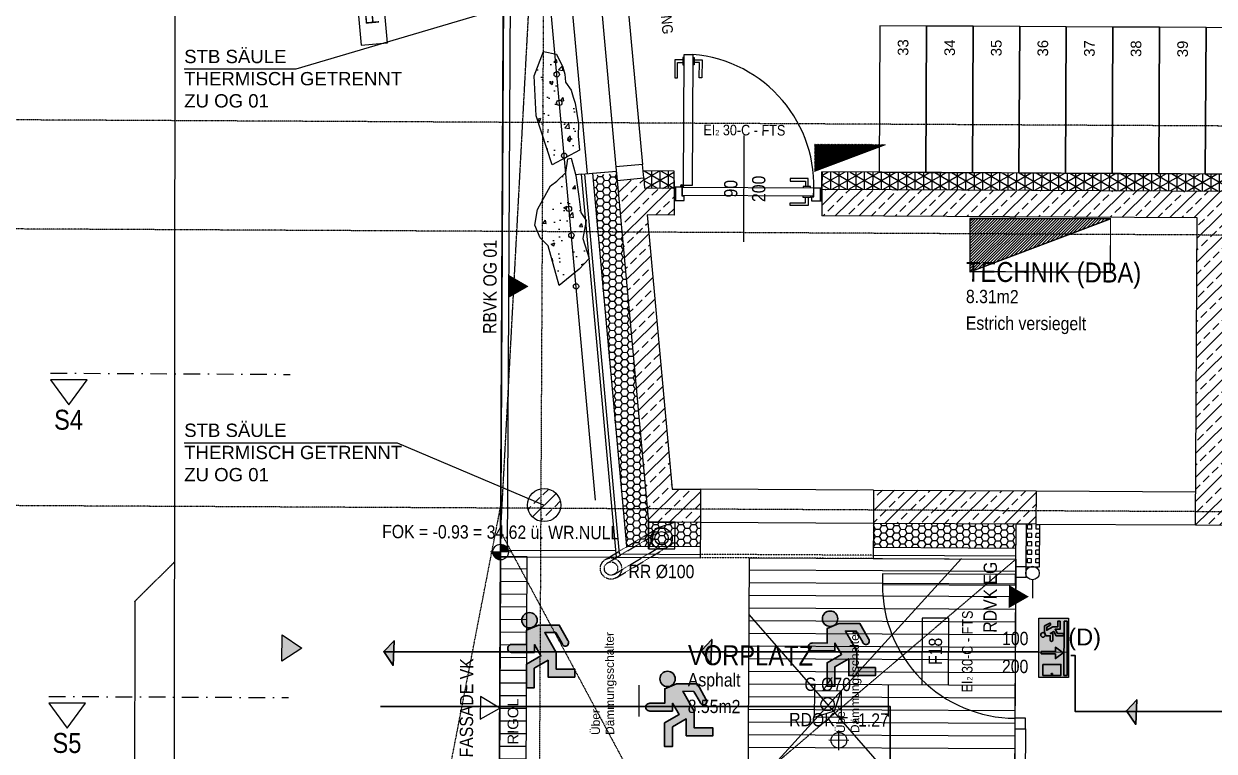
# Model space of a CAD drawing. Header units: millimetres. Extents: x -5498 to 144064, y 340 to 109563.
# Drawn here: x 3776 to 12719, y 65823 to 71291 of the extents above; entities that cross this region are included whole.
import ezdxf
from ezdxf.enums import TextEntityAlignment as Align

# ---------------------------------------------------------------- set-up
doc = ezdxf.new("R2010")
doc.units = ezdxf.units.MM
for name, pattern in [('ACAD_ISO08W100', [36, 24, -3, 6, -3]), ('DASHDOT', [1, 0.5, -0.25, 0, -0.25]), ('HIDDEN2', [0.1875, 0.125, -0.0625]), ('STRICHPUNKT', [1, 0.5, -0.25, 0, -0.25]), ('STRICHPUNKTX2', [2, 1, -0.5, 0, -0.5])]:
    doc.linetypes.add(name, pattern=pattern)
for name, color, linetype in [('00-TXT---------M0', 8, 'Continuous'), ('00_HLP-G00-LEG-M0', 6, 'Continuous'), ('01-ANS-G00-LEG-M0', 251, 'Continuous'), ('01-BFL-G00-LEG-M0', 251, 'Continuous'), ('01-SCH-G00-LEG-M0', 251, 'STRICHPUNKTX2'), ('01-SYM-G00-Leg-M0', 251, 'Continuous'), ('01-TXT---------M0', 251, 'Continuous'), ('01-TXT---------PP', 1, 'Continuous'), ('01-TXT-G00-LEG-M0', 1, 'Continuous'), ('02-ANS-G00-LEG-M0', 251, 'Continuous'), ('02-ANS-G00-LEG-Rigol', 251, 'Continuous'), ('02-AXO-G00-LEG-M0', 251, 'STRICHPUNKT'), ('02-FIL-G00-LEG-GK', 251, 'Continuous'), ('02-FIL-G00-LEG-GRÜN', 251, 'Continuous'), ('02-FIL-G00-LEG-LILA', 251, 'Continuous'), ('02-FIL-G00-Leg-STB', 251, 'Continuous'), ('02-TWA-G00-LEG-M0', 251, 'Continuous'), ('02-WDA-G00-LEG-M0', 251, 'Continuous'), ('02-ZWA-G00-LEG-M0', 251, 'Continuous'), ('03-HID-G00-LEG-M0', 251, 'HIDDEN2'), ('03-SYM-G00-LEG-M0', 251, 'Continuous'), ('04-STO-G00-LEG-M0', 251, 'Continuous'), ('04-SYM-G00-LEG-EP', 251, 'Continuous'), ('04-TXT-G00-LEG-POS', 8, 'Continuous'), ('05-STO---------M0', 251, 'Continuous'), ('05-STO-G00-LEG-M0', 251, 'Continuous'), ('05-SYM---------M0', 251, 'Continuous'), ('05-SYM-G00-LEG-M0', 251, 'Continuous'), ('05-TXT---------PP', 8, 'Continuous'), ('05-TXT--------M0', 251, 'Continuous'), ('05-TXT-G00-LEG-M0', 251, 'Continuous'), ('07-MOB-G00-LEG-FAHRRAD', 251, 'Continuous'), ('07-TXT---------M0', 251, 'Continuous'), ('09-SYM-G00-LEG-GEHSTEIG', 8, 'Continuous'), ('09-VER-G00-LEG-GRUNDSTÜCKSGRENZE', 251, 'Continuous'), ('09-WEG_G00-LEG-M0', 251, 'Continuous')]:
    doc.layers.add(name, color=color, linetype=linetype)
doc.layers.add('05_HLP---------M0', color=251, linetype='Continuous', plot=False)
for name, color, linetype, true_color in [('E_BRANDMELDE', 1, 'Continuous', 0xec0407), ('E_ERDUNG', 150, 'ACAD_ISO08W100', 0x0f87ff), ('E_Rauchmelder', 1, 'Continuous', 0xfb0404)]:
    doc.layers.add(name, color=color, linetype=linetype, true_color=true_color)
doc.styles.add('ARIAL', font='arial.ttf', dxfattribs={"width": 0.85})
doc.styles.add('ET_LEGENDE - Wohnung$0$ROMANS', font='romans.shx', dxfattribs={"width": 0.6})
doc.styles.get("Standard").update_dxf_attribs({"font": 'arial.ttf'})
pattern_1 = [(44.70755, (-20078.77, 18756.93), (-89.34302, 90.25976), []), (44.70755, (-19988.97, 18756.47), (-89.34302, 90.25976), [63.5, -31.75])]
pattern_2 = [(359.70755, (-20078.772, 18756.93), (47.764726, 27.252854), [31.75, -63.5]), (119.70755, (-20078.772, 18756.93), (-47.484027, 27.73904), [31.75, -63.5]), (59.70755, (-20078.772, 18756.93), (0.280699, 54.991893), [-63.5, 31.75])]
pattern_3 = [(359.70755, (-20078.77, 18756.93), (0.48618, 95.24876), [])]

# ---------------------------------------------------------------- blocks, each defined once
blk = doc.blocks.new('*U47')
blk.add_line((0, 65), (0, 240))
blk.add_circle((0, 0), 65)
at = {"style": 'ET_LEGENDE - Wohnung$0$ROMANS', "width": 0.6, "flags": 1}
for tag, p in [('RAUMBUCHNUMMER', (0, -400)), ('ANLAGE', (0, -550))]:
    blk.add_attdef(tag, text='', height=100, dxfattribs=at).set_placement(p, align=Align.MIDDLE)
for tag, p in [('TEILANLAGE_NR', (0, -700)), ('KOMPONENTE', (0, -850)), ('KOMPONENTE_NR', (0, -1000)), ('BEZEICHNUNG', (0, -1150)), ('TYP', (0, -1300)), ('HERSTELLER', (0, -1450)), ('MODEL', (0, -1600)), ('LEISTUNG_MAX', (0, -1750)), ('SPEZIFISCH_1', (0, -1900)), ('SPEZIFISCH_2', (0, -2050)), ('SPEZIFISCH_3', (0, -2200)), ('SPEZIFISCH_4', (0, -2350)), ('SPEZIFISCH_5', (0, -2500)), ('GEWERKE_CODE', (0, -2650)), ('LV_POS', (0, -2800)), ('ZAEHLER', (0, -2950)), ('PLATZHALTER_1', (0, -3100)), ('PLATZHALTER_2', (0, -3250)), ('PLATZHALTER_3', (0, -3400)), ('JOBLISTE_VDMA', (0, -3550)), ('ET_SPEZIFISCH_1', (0, -3700)), ('ET_SPEZIFISCH_2', (0, -3850)), ('ET_SPEZIFISCH_3', (0, -4000)), ('ET_SPEZIFISCH_4', (0, -4150)), ('ET_SPEZIFISCH_5', (0, -4300)), ('ET_SPEZIFISCH_6', (0, -4450)), ('ET_SPEZIFISCH_7', (0, -4600))]:
    blk.add_attdef(tag, text='', height=100, dxfattribs=at).set_placement(p, align=Align.MIDDLE_CENTER)
blk = doc.blocks.new('65456465')
h = blk.add_hatch()
h.set_pattern_fill('ANSI31', color=1, scale=0.046893, angle=-90.03591, style=0)
h.set_pattern_definition([(314.9641, (272.94765, 4579.12411), (0.1053441, 0.1052122), [])])
h.paths.add_polyline_path([(265.586, 4596.197), (269.597, 4596.195), (269.59, 4585.651)])
at = {"color": 1}
blk.add_line((265.586, 4596.197), (269.59, 4585.651), dxfattribs=at)
at = {"color": 1, "const_width": 0.0938}
blk.add_lwpolyline([(269.597, 4596.195), (269.59, 4585.651), (265.579, 4585.653), (265.586, 4596.197)], close=True, dxfattribs=at)
at = {"color": 1}
blk.add_lwpolyline([(265.586, 4596.197), (269.597, 4596.195), (269.59, 4585.651), (265.586, 4596.197)], dxfattribs=at)
blk = doc.blocks.new('05-TXT')
at = {"layer": '05-TXT--------M0'}
blk.add_line((-0.4, 0), (0.4, 0), dxfattribs=at)
at = {"layer": '05-TXT--------M0', "color": 8, "style": 'ARIAL', "width": 0.85}
blk.add_attdef('BREITE', text='', height=0.1, dxfattribs=at).set_placement((0, 0.05), align=Align.CENTER)
blk.add_attdef('HÖHE', text='', height=0.1, rotation=360, dxfattribs=at).set_placement((0, -0.06), align=Align.TOP_CENTER)
blk = doc.blocks.new('schnittführung')
at = {"color": 4, "linetype": 'DASHDOT', "ltscale": 0.25}
blk.add_line((0.2375, -0.1378), (0.2375, 1.6622), dxfattribs=at)
blk.add_line((0.2375, -0.1378), (0.2375, 1.6622), dxfattribs=at)
blk.add_line((0.2375, -0.1378), (0.2375, 1.6622), dxfattribs=at)
at = {"color": 4}
blk.add_lwpolyline([(0.1875, 0.1378), (0.1875, -0.1378), (0, 0)], close=True, dxfattribs=at)
at = {"layer": '07-TXT---------M0', "color": 9, "style": 'ARIAL', "text_generation_flag": 6, "width": 0.85}
blk.add_attdef('SCHNITT', text='', height=0.15, rotation=270, dxfattribs=at).set_placement((-0.0373, 0), align=Align.CENTER)
blk = doc.blocks.new('03-rar')
blk.add_circle((0, 0), 0.05)
at = {"layer": '01-TXT---------M0', "color": 8, "style": 'ARIAL', "width": 0.85}
blk.add_attdef('RR', text='', height=0.1, dxfattribs=at).set_placement((0, 0.1), align=Align.CENTER)
blk = doc.blocks.new('01-HK1')
for p, q in [((-0.0005, -0.0742), (-0.0005, 0.0742)), ((0.0737, 0), (-0.0747, 0))]:
    blk.add_line(p, q)
blk.add_circle((-0.0005, 0), 0.0586)
for points in [[(-0.0005, 0.0586), (0.0409, 0.0414), (-0.0005, 0)], [(-0.0005, 0), (0.0581, 0), (0.0409, 0.0414)], [(-0.0591, 0), (-0.0419, -0.0414), (-0.0005, 0)], [(-0.0419, -0.0414), (-0.0005, -0.0586), (-0.0005, 0)]]:
    blk.add_solid(points)
at = {"layer": '01-TXT---------M0', "color": 8, "style": 'ARIAL', "width": 0.85}
blk.add_attdef('HEIGHT', text='', height=0.1, dxfattribs=at).set_placement((0, 0.2), align=Align.TOP_CENTER)
blk = doc.blocks.new('01-SQM')
at = {"layer": '01-TXT---------M0', "color": 1, "style": 'ARIAL', "width": 0.85}
blk.add_attdef('ROOM', (0, 0), '', height=0.15, dxfattribs=at)
blk.add_attdef('AREA', text='', height=0.1, dxfattribs=at).set_placement((0, -0.06), align=Align.TOP_LEFT)
at = {"layer": '01-TXT---------PP', "color": 1, "style": 'ARIAL', "width": 0.85}
blk.add_attdef('NR', text='', height=0.15, dxfattribs=at).set_placement((-0.1173, 0), align=Align.RIGHT)
blk.add_attdef('FLOOR', text='', height=0.1, dxfattribs=at).set_placement((0, -0.26), align=Align.TOP_LEFT)
blk = doc.blocks.new('01-hk4')
blk.add_lwpolyline([(0, 0, 0, 0.270625, 0), (0, 0.234375, 0.270625, 0.270625, 0)], format="xyseb")
at = {"layer": '00-TXT---------M0', "color": 8, "style": 'ARIAL', "width": 0.85}
blk.add_attdef('HEIGHT', text='', height=0.1, dxfattribs=at).set_placement((0, 0.35), align=Align.CENTER)
blk = doc.blocks.new('türachse&qualität')
at = {"layer": '05-SYM---------M0'}
blk.add_line((-0.4, 0), (-0.4, 0), dxfattribs=at)
at = {"layer": '05-TXT---------PP'}
blk.add_lwpolyline([(-0.5, -0.25), (-0.5, 0.25), (-0.7, 0.25), (-0.7, -0.25)], close=True, dxfattribs=at)
at = {"layer": '05-TXT---------PP', "color": 8, "style": 'ARIAL', "text_generation_flag": 6, "width": 0.85}
blk.add_attdef('POS.NR.', text='', height=0.1, rotation=270, dxfattribs=at).set_placement((-0.6529, -0.0112), align=Align.TOP_CENTER)
blk = doc.blocks.new('01-HK2')
for p, q in [((0.098, 0), (-0.098, 0)), ((0, -0.098), (0, 0.098))]:
    blk.add_line(p, q)
blk.add_circle((0, 0), 0.0773)
at = {"layer": '01-TXT---------M0', "color": 8, "style": 'ARIAL', "width": 0.85}
blk.add_attdef('HEIGHT', text='', height=0.1, rotation=360, dxfattribs=at).set_placement((0, 0.132), align=Align.BOTTOM_CENTER)
blk = doc.blocks.new('01-HK3')
blk.add_lwpolyline([(0, 0), (0.0423, 0.0732), (-0.0423, 0.0732)], close=True)
at = {"color": 0, "style": 'ARIAL', "width": 0.85}
blk.add_attdef('HEIGHT', text='', height=0.05, dxfattribs=at).set_placement((0, 0.35), align=Align.TOP_CENTER)
blk = doc.blocks.new('TÜR-BLOCKZARGE-90_STUMPF')
at = {"layer": '05-STO---------M0'}
for points in [[(-0.495, 0), (-0.545, 0), (-0.545, -0.1), (-0.48, -0.1), (-0.48, -0.1), (-0.48, -0.1), (-0.48, -0.069), (-0.495, -0.069), (-0.495, 0)], [(0.495, 0), (0.545, 0), (0.545, -0.1), (0.48, -0.1), (0.48, -0.1), (0.48, -0.1), (0.48, -0.069), (0.495, -0.069), (0.495, 0)]]:
    blk.add_lwpolyline(points, dxfattribs=at)
at = {"layer": '05-SYM---------M0'}
for points in [[(-0.4206, 0.0134), (-0.4206, 0.0134), (-0.4206, 0.0134), (-0.4206, 0.0134), (-0.4846, 0.0134), (-0.4846, 0.0134), (-0.4846, 0.0134), (-0.4846, 0.9974), (-0.4846, 0.9974), (-0.4846, 0.9974), (-0.4206, 0.9974), (-0.4206, 0.9974), (-0.4206, 0.9974), (-0.4206, 0.0134)], [(-0.4946, 0.9574), (-0.5546, 0.9574), (-0.5546, 0.8224), (-0.5346, 0.8224), (-0.5346, 0.9374), (-0.4946, 0.9374)], [(-0.4846, 0.9749), (-0.4946, 0.9749), (-0.4946, 0.9199), (-0.4846, 0.9199)], [(-0.4206, 0.9749), (-0.4106, 0.9749), (-0.4106, 0.9199), (-0.4206, 0.9199)], [(-0.4106, 0.9574), (-0.3506, 0.9574), (-0.3506, 0.8224), (-0.3706, 0.8224), (-0.3706, 0.9374), (-0.4106, 0.9374)], [(-0.5, 0.0104), (-0.49, 0.0104)], [(-0.495, 0.0154), (-0.495, 0.0054)]]:
    blk.add_lwpolyline(points, dxfattribs=at)
for points in [[(-0.545, 0), (-0.555, 0), (-0.555, -0.1), (-0.545, -0.1)], [(0.545, 0), (0.555, 0), (0.555, -0.1), (0.545, -0.1)]]:
    blk.add_lwpolyline(points, close=True, dxfattribs=at)
blk.add_circle((-0.495, 0.0104), 0.01, dxfattribs=at)
blk.add_arc((-0.495, 0.0104), 0.9898, 355.6892, 85.6892, dxfattribs=at)
at = {"layer": '05_HLP---------M0'}
for points in [[(-0.555, 0.05), (-0.555, -0.15)], [(-0.492, -0.064), (-0.492, -0.064), (-0.492, -0.064), (-0.492, -0.064), (-0.492, 0), (-0.492, 0), (-0.492, 0), (0.492, 0), (0.492, 0), (0.492, 0), (0.492, -0.064), (0.492, -0.064), (0.492, -0.064), (-0.492, -0.064)], [(0.452, 0.01), (0.452, 0.07), (0.317, 0.07), (0.317, 0.05), (0.432, 0.05), (0.432, 0.01)], [(0.4695, 0), (0.4695, 0.01), (0.4145, 0.01), (0.4145, 0)], [(0.555, 0.05), (0.555, -0.15)], [(0.452, -0.074), (0.452, -0.134), (0.317, -0.134), (0.317, -0.114), (0.432, -0.114), (0.432, -0.074)], [(0.4695, -0.064), (0.4695, -0.074), (0.4145, -0.074), (0.4145, -0.064)]]:
    blk.add_lwpolyline(points, dxfattribs=at)
blk = doc.blocks.new('9809550')
at = {"color": 18, "lineweight": 30, "true_color": 0x000000}
for points in [[(423921.7, 99168.8), (423956.8, 99168.8), (423956.8, 99202.9), (423984.5, 99214.5), (424033.7, 99214.5), (424053.8, 99178.3)], [(424040.2, 99170.9), (424025.2, 99196.7), (423999.7, 99196.8), (424026.2, 99150.3), (424026.2, 99110.9), (424070.2, 99110.9), (424070.2, 99092.3), (424007.5, 99092.3), (424007.5, 99131.7), (423975, 99113.1), (423975, 99067), (423956.5, 99067), (423956.5, 99122.4), (423990.5, 99141.9), (423975.1, 99168.8), (423975.1, 99150.2), (423921.7, 99150.3)]]:
    blk.add_lwpolyline(points, dxfattribs=at)
blk.add_circle((423963.6, 99225.9), 18.1, dxfattribs=at)
for centre, radius, start, end in [((423921.7, 99159.5), 9.27, 89.9849, 270.0151), ((424047.8, 99173.1), 7.96, 195.7299, 41.4005)]:
    blk.add_arc(centre, radius, start, end, dxfattribs=at)
blk = doc.blocks.new('RIVO-SIBEL-ARR-down')
h = blk.add_hatch(color=100)
h.paths.add_polyline_path([(3686.69, 1956.46), (3686.69, 1947.63), (3704.36, 1947.63), (3704.36, 1956.46)])
h.paths.add_polyline_path([(3693.72, 1955.75), (3694.43, 1955.76), (3694.43, 1951.52), (3695.72, 1951.52), (3694.04, 1949.27), (3692.34, 1951.53), (3693.72, 1951.53)], flags=16)
h.paths.add_polyline_path([(3690.59, 1955.25), (3690.59, 1949.9), (3687.35, 1949.9), (3687.35, 1955.25)], flags=16)
h.paths.add_polyline_path([(3687.91, 1952.58, -1), (3687.53, 1952.58, -1)], flags=0)
h.paths.add_polyline_path([(3697.79, 1953.06), (3699.13, 1953.06), (3699.13, 1954.36), (3699.65, 1954.59, -0.535619), (3698.7, 1955.23, -1), (3700.07, 1955.23, -0.302406), (3699.65, 1954.59), (3700.18, 1954.8), (3702.06, 1954.8), (3702.82, 1953.42, -1.25347), (3702.3, 1953.14), (3701.73, 1954.12), (3700.76, 1954.12), (3701.77, 1952.35), (3701.77, 1950.85), (3703.45, 1950.85), (3703.45, 1950.14), (3701.06, 1950.14), (3701.06, 1951.64), (3699.82, 1950.93), (3699.82, 1949.18), (3699.12, 1949.18), (3699.12, 1951.29), (3700.41, 1952.03), (3699.82, 1953.05), (3699.82, 1952.35), (3697.79, 1952.35, -1)], flags=16)
h.paths.add_polyline_path([(3703.45, 1948.98), (3703.45, 1948.07), (3687.35, 1948.07), (3687.35, 1948.98)], flags=16)
blk.add_hatch(color=256).paths.add_polyline_path([(3693.72, 1951.53), (3692.34, 1951.53), (3694.04, 1949.27), (3695.72, 1951.52), (3694.43, 1951.52), (3694.43, 1955.76), (3693.72, 1955.75)])
h = blk.add_hatch(color=256)
h.paths.add_polyline_path([(3700.76, 1954.12), (3701.73, 1954.12), (3702.3, 1953.14, 1.25347), (3702.82, 1953.42), (3702.06, 1954.8), (3700.18, 1954.8), (3699.13, 1954.36), (3699.13, 1953.06), (3697.79, 1953.06, 1), (3697.79, 1952.35), (3699.82, 1952.35), (3699.82, 1953.05), (3700.41, 1952.03), (3699.12, 1951.29), (3699.12, 1949.18), (3699.82, 1949.18), (3699.82, 1950.93), (3701.06, 1951.64), (3701.06, 1950.14), (3703.45, 1950.14), (3703.45, 1950.85), (3701.77, 1950.85), (3701.77, 1952.35)])
h.paths.add_polyline_path([(3698.7, 1955.23, 1), (3700.07, 1955.23, 1)])
h = blk.add_hatch(color=7)
h.paths.add_polyline_path([(3690.59, 1955.25), (3687.35, 1955.25), (3687.35, 1949.9), (3690.59, 1949.9)])
h.paths.add_polyline_path([(3687.91, 1952.58, -1), (3687.53, 1952.58, -1)], flags=16)
h.paths.add_polyline_path([(3703.45, 1948.07), (3703.45, 1948.98), (3687.35, 1948.98), (3687.35, 1948.07)])
blk.add_lwpolyline([(3686.69, 1956.46), (3704.36, 1956.46), (3704.36, 1947.63), (3686.69, 1947.63)], close=True)
at = {"color": 18, "lineweight": 30, "true_color": 0x000000}
blk.add_lwpolyline([(3693.72, 1955.75), (3693.72, 1951.53), (3692.34, 1951.53), (3694.04, 1949.27), (3695.72, 1951.52), (3694.43, 1951.52), (3694.43, 1955.76), (3693.72, 1955.75)], dxfattribs=at)
for points in [[(3690.59, 1955.25), (3687.35, 1955.25), (3687.35, 1949.9), (3690.59, 1949.9)], [(3703.45, 1948.98), (3687.35, 1948.98), (3687.35, 1948.07), (3703.45, 1948.07)]]:
    blk.add_lwpolyline(points, close=True, dxfattribs=at)
blk.add_circle((3687.72, 1952.58), 0.19, dxfattribs=at)
at = {"xscale": 0.0381026673526157, "yscale": 0.0381026673526157, "zscale": 0.0381026673526157}
blk.add_blockref('9809550', (-12454.76, -1825.54), dxfattribs=at)
blk = doc.blocks.new('4444444')
at = {"lineweight": 30}
h = blk.add_hatch(color=100, dxfattribs=at)
h.dxf.hatch_style = 1
h.paths.add_polyline_path([(431810.8, 98429.5), (431736, 98429.5), (431806.7, 98326.5)])
h.paths.add_polyline_path([(431814, 98511.5), (431736, 98429.5), (431810.8, 98429.5)])
at = {"color": 102, "lineweight": 30, "true_color": 0x21de37}
blk.add_lwpolyline([(431736, 98429.5), (431806.7, 98326.5), (431736, 98429.5), (431814, 98511.5), (431806.7, 98326.5)], dxfattribs=at)
blk = doc.blocks.new('750298750')
h = blk.add_hatch(color=3)
h.paths.add_polyline_path([(426943.6, 99576.9), (426968.1, 99576.8), (426982.5, 99552, 1.25347), (426995.6, 99559.2), (426976.3, 99594), (426929, 99594), (426902.3, 99582.8), (426902.3, 99550), (426868.6, 99550, 1), (426868.6, 99532.2), (426919.9, 99532.1), (426919.9, 99550), (426934.8, 99524.1), (426902.1, 99505.4), (426902.1, 99452.1), (426919.8, 99452.1), (426919.8, 99496.4), (426951.1, 99514.3), (426951.1, 99476.4), (427011.4, 99476.4), (427011.4, 99494.3), (426969.1, 99494.3), (426969.1, 99532.2)])
h.paths.add_polyline_path([(426891.5, 99604.9, 1), (426926.3, 99604.9, 1)])
at = {"xscale": 0.9619413167778113, "yscale": 0.9619413167778113, "zscale": 0.9619413167778113}
blk.add_blockref('9809550', (19080.8, 4155.4), dxfattribs=at)

msp = doc.modelspace()

# ---------------------------------------------------------------- hatches: boundary and pattern name
h = msp.add_hatch()
h.set_pattern_fill('ANSI31', color=5, scale=2.37545, angle=-0.13127, style=0)
h.set_pattern_definition([(44.8687, (10581.4566, 70553.954), (-5.320806, 5.34524), [])])
h.paths.add_polyline_path([(9716, 70182.5), (9716.4, 70385.7), (10250.6, 70384.4)])
at = {"layer": '01-TXT-G00-LEG-M0'}
msp.add_hatch(color=256, dxfattribs=at).paths.add_polyline_path([(5865.8, 66597.5), (5715.2, 66498.3), (5716.3, 66698.3)])
at = {"layer": '02-ANS-G00-LEG-Rigol'}
h = msp.add_hatch(dxfattribs=at)
h.set_pattern_fill('ANSI31', color=256, scale=30, angle=422.04654, style=0)
h.set_pattern_definition(pattern_3)
h.paths.add_polyline_path([(7357.8, 67284.9), (7346.5, 65075), (7546.5, 65073.9), (7557.8, 67283.9)])
h = msp.add_hatch(dxfattribs=at)
h.set_pattern_fill('ANSI31', color=256, scale=30, angle=422.04654, style=0)
h.set_pattern_definition(pattern_3)
h.paths.add_polyline_path([(9216.5, 65065.4), (9227.8, 67275.4), (11227.7, 67265.2), (11216.5, 65055.2)])
at = {"layer": '02-FIL-G00-LEG-GK', "ltscale": 0.2}
h = msp.add_hatch(dxfattribs=at)
h.set_pattern_fill('NET3', color=256, scale=20, angle=197.04654, style=0)
h.set_pattern_definition([(90.1423, (31995.2, 67277.07), (-63.4998, -0.15771), []), (150.1423, (31995.2, 67277.07), (-31.61332, -55.0713), []), (210.1423, (31995.2, 67277.07), (31.88649, -54.91359), [])])
h.paths.add_polyline_path([(8428.6, 70184.5), (8440, 70054.4), (8659.2, 70053.3), (8659.9, 70183.3)])
h = msp.add_hatch(dxfattribs=at)
h.set_pattern_fill('NET3', color=256, scale=20, angle=197.04654, style=0)
h.set_pattern_definition([(89.70755, (-20078.77, 18756.93), (-63.49917, 0.32412), []), (149.70755, (-20078.77, 18756.93), (-32.03028, -54.82984), []), (209.70755, (-20078.77, 18756.93), (31.46889, -55.153955), [])])
h.paths.add_polyline_path([(14576.9, 70023.1), (14577.5, 70153), (9772.6, 70177.6), (9771.9, 70047.6)])
h = msp.add_hatch(dxfattribs=at)
h.set_pattern_fill('SQUARE', color=256, scale=10, angle=197.04654, style=0)
h.set_pattern_definition([(89.70755, (-20078.772, 18756.93), (-31.749586, 0.162059), [31.75, -31.75]), (179.70755, (-20078.772, 18756.93), (-0.162059, -31.749586), [31.75, -31.75])])
h.paths.add_polyline_path([(11409.1, 67529.3), (11309.1, 67529.8), (11307.5, 67209.8), (11407.4, 67209.3)])
at = {"layer": '02-FIL-G00-LEG-GRÜN'}
h = msp.add_hatch(dxfattribs=at)
h.set_pattern_fill('AR-CONC', color=256, scale=1.5, angle=107.04654, style=0)
h.set_pattern_definition([(49.70755, (-19912.93, 18557.06), (273.1514, -25.3032), [28.575, -314.325]), (354.70755, (-19912.93, 18557.06), (-51.4008, 286.851), [22.86, -251.46]), (100.15855, (-19890.17, 18554.95), (221.7516, 261.5466), [24.285, -267.135]), (45.89175, (-19912.54, 18633.26), (406.2914, -65.1381), [42.8625, -471.4875]), (96.34315, (-19878.7, 18627.83), (357.996, 369.3159), [36.4275, -400.7025]), (350.89155, (-19912.54, 18633.26), (357.9966, 369.3152), [34.29, -377.19]), (20.70755, (-19874.54, 18614.01), (226.6364, -154.5571), [28.575, -314.325]), (325.70755, (-19874.54, 18614), (94.112, 275.8052), [22.86, -251.46]), (71.15895, (-19855.65, 18601.13), (320.7478, 121.2487), [24.285, -267.135]), (37.20755, (-19912.93, 18557.06), (5.28022, 126.80726), [0, -248.412, 0, -255.27, 0, -252.4125]), (7.20755, (-19912.93, 18557.06), (100.9952, 149.7573), [0, -145.542, 0, -242.697, 0, -96.2025]), (327.20755, (-19997.89, 18557.49), (203.33938, -9.63113), [0, -95.25, 0, -297.18, 0, -394.335]), (317.20755, (-20036, 18557.69), (222.38555, 37.0051), [0, -123.825, 0, -197.358, 0, -280.035])])
h.paths.add_polyline_path([(7951.5, 70340.9), (7746.6, 70231.2), (7625.1, 70599.6), (7609.6, 70899), (7680.5, 71081.8), (7779, 71063.7), (7824.3, 70964.8), (7841.7, 70911.9), (7844.9, 70852), (7886.9, 70791.9), (7904.2, 70739), (7918.1, 70693.2), (7942, 70538.1), (7941.5, 70446.5)])
h = msp.add_hatch(dxfattribs=at)
h.set_pattern_fill('AR-CONC', color=256, scale=1.5, angle=107.04654, style=0)
h.set_pattern_definition([(49.70755, (-19978.77, 18756.42), (273.1514, -25.3032), [28.575, -314.325]), (354.70755, (-19978.77, 18756.42), (-51.4008, 286.851), [22.86, -251.46]), (100.15855, (-19956, 18754.3), (221.7516, 261.5466), [24.285, -267.135]), (45.89175, (-19978.4, 18832.62), (406.2914, -65.1381), [42.8625, -471.4875]), (96.34315, (-19944.53, 18827.2), (357.996, 369.3159), [36.4275, -400.7025]), (350.89155, (-19978.4, 18832.6), (357.9966, 369.3152), [34.29, -377.19]), (20.70755, (-19940.38, 18813.38), (226.6364, -154.5571), [28.575, -314.325]), (325.70755, (-19940.38, 18813.38), (94.112, 275.8052), [22.86, -251.46]), (71.15895, (-19921.5, 18800.5), (320.7478, 121.2487), [24.285, -267.135]), (37.20755, (-19978.77, 18756.42), (5.28022, 126.80726), [0, -248.412, 0, -255.27, 0, -252.4125]), (7.20755, (-19978.77, 18756.42), (100.9952, 149.7573), [0, -145.542, 0, -242.697, 0, -96.2025]), (327.20755, (-20063.74, 18756.85), (203.33938, -9.63113), [0, -95.25, 0, -297.18, 0, -394.335]), (317.20755, (-20101.83, 18757.05), (222.38555, 37.0051), [0, -123.825, 0, -197.358, 0, -280.035])])
h.paths.add_polyline_path([(8022.7, 69527.5), (7948.3, 69446.9), (7798.5, 69322.6), (7715.4, 69620.7), (7655.8, 69680.9), (7614, 69776.1), (7635.8, 69895.8), (7731.8, 70071.8), (7781.3, 70106.7), (7848.6, 70173.3), (7863.2, 70274.9), (7887.9, 70281.9), (7924.3, 70150.7), (7946.3, 69992.8), (7959.8, 69873), (8001.8, 69812.9), (7976.4, 69675.7)])
at = {"layer": '02-FIL-G00-LEG-LILA'}
h = msp.add_hatch(dxfattribs=at)
h.set_pattern_fill('HONEY', color=256, scale=10, angle=107.04654, style=0)
h.set_pattern_definition(pattern_2)
h.paths.add_polyline_path([(8049.9, 70150), (8229.2, 70166.4), (8468, 67544.3), (8859.1, 67542.3), (8858.2, 67362.3), (8303.6, 67365.1)])
h = msp.add_hatch(dxfattribs=at)
h.set_pattern_fill('HONEY', color=256, scale=10, angle=107.04654, style=0)
h.set_pattern_definition(pattern_2)
h.paths.add_polyline_path([(11229.1, 67530.2), (10159.1, 67535.6), (10158.2, 67355.6), (11228.2, 67350.2)])
at = {"layer": '02-FIL-G00-Leg-STB'}
h = msp.add_hatch(dxfattribs=at)
h.set_pattern_fill('ANSI33', color=256, scale=20, angle=107.04654, style=0)
h.set_pattern_definition(pattern_1)
h.paths.add_polyline_path([(15223.8, 70409.8), (15353.8, 70409.2), (15354.9, 70609.2), (15024.9, 70610.8), (15021.8, 70020.8), (14681.9, 70022.6), (9771.9, 70047.6), (9770.9, 69847.6), (12590.9, 69833.2), (12579.1, 67523.3), (15209, 67509.9), (15210.1, 67709.9), (12780.1, 67722.3), (12790.9, 69832.2), (15220.8, 69819.8)])
h = msp.add_hatch(dxfattribs=at)
h.set_pattern_fill('ANSI33', color=256, scale=20, angle=107.04654, style=0)
h.set_pattern_definition(pattern_1)
h.paths.add_polyline_path([(8860.4, 67792.3), (8646.2, 67793.4), (8458.2, 69854.3), (8660.9, 69853.3), (8661.9, 70053.3), (8440, 70054.4), (8433.8, 70124.8), (8234.6, 70106.6), (8468, 67544.3), (8859.1, 67542.3)])
h = msp.add_hatch(dxfattribs=at)
h.set_pattern_fill('ANSI33', color=256, scale=20, angle=107.04654, style=0)
h.set_pattern_definition([(44.70755, (-20053.7, 18769.83), (-89.34302, 90.25976), []), (44.70755, (-19963.9, 18769.37), (-89.34302, 90.25976), [63.5, -31.75])])
edge = h.paths.add_edge_path()
edge.add_arc((7684.8, 67673.3), 125, 0, 360)
h = msp.add_hatch(dxfattribs=at)
h.set_pattern_fill('ANSI33', color=256, scale=20, angle=107.04654, style=0)
h.set_pattern_definition(pattern_1)
h.paths.add_polyline_path([(11380.4, 67779.4), (10160.4, 67785.6), (10159.1, 67535.6), (11379.1, 67529.4)])

# ---------------------------------------------------------------- linework, layer by layer
at = {"color": 5}
msp.add_line((9716, 70182.5), (10250.6, 70384.4), dxfattribs=at)
for p, q in [((8396.6, 66319), (8396.9, 66084.5)), ((10270.4, 66318.7), (10270.6, 66084.3))]:
    msp.add_line(p, q)
at = {"color": 102, "lineweight": 30, "true_color": 0x21de37}
for points in [[(11401.8, 66569.3), (6479.5, 66570.9)], [(15590, 66120.1), (11675.2, 66120.7), (11675.2, 66541.1), (11641.5, 66541.1)], [(10285.2, 64805), (10285.4, 66158.4), (6455.8, 66159)]]:
    msp.add_lwpolyline(points, dxfattribs=at)
at = {"layer": '00_HLP-G00-LEG-M0'}
msp.add_lwpolyline([(8071.5, 67709.2), (7681.8, 71983.5)], dxfattribs=at)
for points in [[(7951.5, 70340.9), (7746.6, 70231.2), (7625.1, 70599.6), (7609.6, 70899), (7680.5, 71081.8), (7779, 71063.7), (7824.3, 70964.8), (7841.7, 70911.9), (7844.9, 70852), (7886.9, 70791.9), (7904.2, 70739), (7918.1, 70693.2), (7942, 70538.1), (7941.5, 70446.5)], [(8022.7, 69527.5), (7948.3, 69446.9), (7798.5, 69322.6), (7715.4, 69620.7), (7655.8, 69680.9), (7614, 69776.1), (7635.8, 69895.8), (7731.8, 70071.8), (7781.3, 70106.7), (7848.6, 70173.3), (7863.2, 70274.9), (7887.9, 70281.9), (7924.3, 70150.7), (7946.3, 69992.8), (7959.8, 69873), (8001.8, 69812.9), (7976.4, 69675.7)]]:
    msp.add_lwpolyline(points, close=True, dxfattribs=at)
at = {"layer": '00_HLP-G00-LEG-M0', "linetype": 'HIDDEN2', "ltscale": 2}
msp.add_lwpolyline([(4609, 66948.9), (4909.3, 67246.2)], dxfattribs=at)
at = {"layer": '00_HLP-G00-LEG-M0', "ltscale": 2}
msp.add_lwpolyline([(4609, 66948.9), (4608.7, 65448.9)], dxfattribs=at)
at = {"layer": '01-ANS-G00-LEG-M0'}
for points in [[(8469.1, 67544.3), (8468.1, 67344.3), (8668.1, 67343.2), (8669.1, 67543.2)], [(8468.1, 67344.3), (8469.1, 67544.3), (8669.1, 67543.2), (8518.9, 67494), (8468.1, 67344.3)], [(7357.8, 67284.9), (7346.5, 65075), (7546.5, 65073.9), (7557.8, 67283.9), (7357.8, 67284.9)], [(9216.5, 65065.4), (9227.8, 67275.4), (11227.7, 67265.2), (11216.5, 65055.2)], [(9916.6, 66076.9), (9716.7, 66077.9), (9717.7, 66277.9), (9917.7, 66276.8)]]:
    msp.add_lwpolyline(points, close=True, dxfattribs=at)
for points in [[(9218.7, 65506.1), (10820.1, 67270.2)], [(11227, 67130.2), (11221.6, 66070.2)], [(10808.7, 65035.3), (9225.6, 66850.7)], [(9716.7, 66077.9), (9866.9, 66127.1), (9917.7, 66276.8)]]:
    msp.add_lwpolyline(points, dxfattribs=at)
at = {"layer": '01-BFL-G00-LEG-M0', "linetype": 'HIDDEN2', "ltscale": 3}
msp.add_lwpolyline([(7434.9, 105054.1), (7395.5, 74772.4), (7395.3, 74642.4), (7303, 56561.5), (7213.6, 23866.1)], dxfattribs=at)
at = {"layer": '01-SYM-G00-Leg-M0'}
for points in [[(4980.9, 70951.4), (5822.7, 70951.4), (7695.4, 71509.6)], [(4980.9, 68141.4), (6581.8, 68141.4), (7686.4, 67671.6)]]:
    msp.add_lwpolyline(points, dxfattribs=at)
at = {"layer": '01-TXT-G00-LEG-M0'}
msp.add_lwpolyline([(5865.8, 66597.5), (5715.2, 66498.3), (5715.2, 66498.3), (5716.3, 66698.3)], close=True, dxfattribs=at)
at = {"layer": '02-ANS-G00-LEG-M0'}
for points in [[(7758.8, 72899.6), (8008.5, 70163.4)], [(7963.7, 70159.3), (7923.9, 70155.6)], [(10160.4, 67785.6), (8860.4, 67792.3)], [(11380.4, 67779.4), (12580.3, 67773.3)], [(10159.1, 67535.6), (8859.1, 67542.3)], [(11379.1, 67529.4), (12579.1, 67523.3)]]:
    msp.add_lwpolyline(points, dxfattribs=at)
at = {"layer": '02-AXO-G00-LEG-M0'}
for points in [[(7706.9, 76915.9), (7592.6, 54516.2)], [(23504.2, 70467.6), (2486, 70574.8)], [(23500.1, 69647.6), (2481.8, 69754.8)], [(23489.4, 67567.6), (2471.2, 67674.9)]]:
    msp.add_lwpolyline(points, dxfattribs=at)
at = {"layer": '02-TWA-G00-LEG-M0'}
for p, q in [((9771.9, 70047.6), (15021.8, 70020.8)), ((12590.9, 69833.2), (9770.9, 69847.6)), ((8646.2, 67793.4), (8860.4, 67792.3)), ((10160.4, 67785.6), (11380.4, 67779.4)), ((8859.1, 67542.3), (8468, 67544.3)), ((11379.1, 67529.4), (10159.1, 67535.6)), ((12579.1, 67523.3), (15209, 67509.9))]:
    msp.add_line(p, q, dxfattribs=at)
for points in [[(8234, 70113.6), (8433.2, 70131.8), (8440, 70054.4)], [(8234, 70113.6), (8468, 67544.3)], [(8661.9, 70053.3), (8440, 70054.4)], [(8661.9, 70053.3), (8660.9, 69853.3)], [(9771.9, 70047.6), (9770.9, 69847.6)], [(8663.2, 69853.3), (8458.2, 69854.3)], [(8458.2, 69854.3), (8646.2, 67793.4)], [(12579.1, 67523.3), (12590.9, 69833.2)], [(8860.4, 67792.3), (8859.1, 67542.3)], [(10160.4, 67785.6), (10159.1, 67535.6)], [(11380.4, 67779.4), (11379.1, 67529.4)]]:
    msp.add_lwpolyline(points, dxfattribs=at)
msp.add_circle((7684.8, 67673.3), 125, dxfattribs=at)
at = {"layer": '02-WDA-G00-LEG-M0'}
for points in [[(7358.2, 67369.9), (7395.2, 74622.4)], [(8048.4, 70167), (8227.6, 70183.3)], [(8048.4, 70167), (8303.6, 67365.1), (8858.2, 67362.3)], [(8234, 70113.6), (8227.6, 70183.3)], [(10158.2, 67355.6), (11228.2, 67350.2)]]:
    msp.add_lwpolyline(points, dxfattribs=at)
at = {"layer": '02-ZWA-G00-LEG-M0'}
msp.add_line((14577.5, 70153), (9772.6, 70177.6), dxfattribs=at)
for points in [[(7963.7, 70159.3), (8227.6, 70183.3)], [(7963.7, 70159.3), (8226, 67280.5), (8857.8, 67277.3)], [(7988.6, 70161.5), (8248.8, 67305.4), (8857.9, 67302.3)], [(8662.6, 70183.3), (8428.1, 70184.5)], [(8661.9, 70053.3), (8662.6, 70183.3)], [(9771.9, 70047.6), (9772.6, 70177.6)], [(8859.1, 67542.3), (8857.8, 67277.3)], [(10159.1, 67535.6), (10157.7, 67270.6)], [(11307.5, 67209.8), (11407.4, 67209.3), (11409.1, 67529.3)], [(10157.7, 67270.6), (11227.7, 67265.2)], [(10157.7, 67270.6), (11227.7, 67265.2)], [(10157.9, 67295.6), (11227.9, 67290.2)]]:
    msp.add_lwpolyline(points, dxfattribs=at)
at = {"layer": '02-ZWA-G00-LEG-M0', "linetype": 'HIDDEN2'}
for points in [[(10157.7, 67270.6), (8857.8, 67277.3)], [(10157.7, 67270.6), (8857.8, 67277.3)], [(10157.9, 67295.6), (8857.9, 67302.3)]]:
    msp.add_lwpolyline(points, dxfattribs=at)
at = {"layer": '03-HID-G00-LEG-M0', "ltscale": 0.5}
for points in [[(7358.7, 67469.9), (7683.3, 73508.6)], [(6024.4, 60756.6), (7359.7, 67669.9)], [(7358.7, 67469.9), (8646.5, 65068.3)], [(8646.5, 65068.3), (11227.7, 67265.2)]]:
    msp.add_lwpolyline(points, dxfattribs=at)
at = {"layer": '03-SYM-G00-LEG-M0', "linetype": 'HIDDEN2'}
for points in [[(8146.2, 67264.3), (8526.3, 67492.4)], [(8161.6, 67238.6), (8541.7, 67466.6)], [(8213.1, 67152.8), (8593.1, 67380.9)], [(8228.5, 67127.1), (8608.6, 67355.2)]]:
    msp.add_lwpolyline(points, dxfattribs=at)
at = {"layer": '03-SYM-G00-LEG-M0'}
msp.add_circle((8567.4, 67423.8), 80, dxfattribs=at)
at = {"layer": '03-SYM-G00-LEG-M0', "linetype": 'HIDDEN2'}
for radius in [80, 50]:
    msp.add_circle((8187.3, 67195.7), radius, dxfattribs=at)
at = {"layer": '04-STO-G00-LEG-M0'}
msp.add_lwpolyline([(8224.5, 70216.2), (8234.3, 70113.7), (8433.2, 70131.8), (8423.4, 70234.3)], close=True, dxfattribs=at)
at = {"layer": '04-SYM-G00-LEG-EP'}
for points in [[(8108.2, 71492.2), (8224.5, 70216.2)], [(8307.3, 71510.4), (8423.4, 70234.3)]]:
    msp.add_lwpolyline(points, dxfattribs=at)
at = {"layer": '05-STO-G00-LEG-M0'}
for points in [[(11307.5, 67209.8), (11309.1, 67529.8), (11229.1, 67530.2), (11227.5, 67210.2)], [(11307, 67129.8), (11307.5, 67209.8), (11227.5, 67210.2), (11227, 67130.2)], [(11227.1, 67150.2), (10227.2, 67155.3), (10226.7, 67075.3), (11226.7, 67070.2)], [(11301.2, 65989.8), (11301.6, 66069.8), (11221.6, 66070.2), (11221.2, 65990.2)]]:
    msp.add_lwpolyline(points, close=True, dxfattribs=at)
at = {"layer": '05-SYM-G00-LEG-M0'}
for points in [[(11221.2, 65990.2), (11217.5, 65255.2)], [(11301.2, 65989.8), (11297.5, 65254.8)]]:
    msp.add_lwpolyline(points, dxfattribs=at)
msp.add_arc((11226.7, 67070.2), 1000, 179.70755, 269.71046, dxfattribs=at)
at = {"layer": '07-MOB-G00-LEG-FAHRRAD'}
for points in [[(10208.2, 71275.4), (10202.6, 70175.4), (10552.6, 70173.7), (10558.2, 71273.6)], [(10558.2, 71273.6), (10552.6, 70173.7), (10902.6, 70171.9), (10908.2, 71271.9)], [(10908.2, 71271.9), (10902.6, 70171.9), (11252.6, 70170.1), (11258.2, 71270.1)], [(11258.2, 71270.1), (11252.6, 70170.1), (11602.6, 70168.3), (11608.2, 71268.3)], [(11608.2, 71268.3), (11602.6, 70168.3), (11952.6, 70166.5), (11958.2, 71266.5)], [(11958.2, 71266.5), (11952.6, 70166.5), (12302.5, 70164.7), (12308.2, 71264.7)], [(12308.2, 71264.7), (12302.5, 70164.7), (12652.5, 70162.9), (12658.2, 71262.9)], [(12658.2, 71262.9), (12652.5, 70162.9), (13002.5, 70161.2), (13008.2, 71261.1)]]:
    msp.add_lwpolyline(points, close=True, dxfattribs=at)
at = {"layer": '09-SYM-G00-LEG-GEHSTEIG'}
msp.add_lwpolyline([(4817.3, 21928.5), (4869, 37828.7), (4899.5, 56604.3), (4916, 74630.1), (4944.2, 89724.2)], dxfattribs=at)
at = {"layer": '09-VER-G00-LEG-GRUNDSTÜCKSGRENZE'}
msp.add_lwpolyline([(61916.9, 26338.1), (50753.8, 26465.4), (34258.6, 26668.8), (34351.1, 56612.8), (7433, 56561.7), (7303.1, 56562.4), (7385.6, 72730.1), (7395.3, 74642.4), (22389.1, 74758.6), (44751.9, 74814.2), (44634.2, 56631.7), (44768.4, 56632.6), (61916.9, 56665.1)], close=True, dxfattribs=at)
at = {"layer": '09-WEG_G00-LEG-M0'}
for p, q in [((7389.8, 73549.8), (7357.8, 67284.9)), ((7439.8, 73549.6), (7408, 67334.7)), ((7357.8, 67284.9), (8226, 67280.5)), ((7408, 67334.7), (8221.4, 67330.5))]:
    msp.add_line(p, q, dxfattribs=at)
for centre in [(7779.6, 70910.5), (7799.1, 70696.8), (7835.4, 70299), (7871.7, 69900.1), (7889.9, 69701), (7924.9, 69317.1)]:
    msp.add_circle(centre, 20, dxfattribs=at)

# ---------------------------------------------------------------- block references
at = {"color": 102, "lineweight": 30, "true_color": 0x21de37, "xscale": 3.324484011775431, "yscale": 3.324484011775431, "zscale": 3.324484011775431, "rotation": 359.9910616339362}
for p in [(-1411728.7, -264106.2), (-1409470.1, -264094.8), (-1410691.1, -264547.4)]:
    msp.add_blockref('750298750', p, dxfattribs=at)
at = {"xscale": 25.24603613378724, "yscale": 25.24603613378724, "zscale": 25.24603613378724, "rotation": 89.99106163384238}
msp.add_blockref('RIVO-SIBEL-ARR-down', (60780.2, -26705.8), dxfattribs=at)
at = {"color": 102, "lineweight": 30, "true_color": 0x21de37, "rotation": 359.9910616339784}
for p in [(-425271.8, -31791.2), (-422885.1, -31781.5), (-419691.8, -32235)]:
    msp.add_blockref('4444444', p, dxfattribs=at)
at = {"layer": '01-SCH-G00-LEG-M0'}
ref = msp.add_blockref('schnittführung', (4112.9, 68426.4), dxfattribs=dict(at, xscale=-999.9999999999995, yscale=999.9999999999995, zscale=999.9999999999995, rotation=269.7075493131216))
ref.add_attrib('SCHNITT', 'S4', dxfattribs={"layer": '07-TXT---------M0', "color": 9, "extrusion": (0, 0, -1), "height": 150, "rotation": 0.29245, "style": 'ARIAL', "text_generation_flag": 2, "width": 0.85}).set_placement((-4112.7, 68389.2), align=Align.TOP_CENTER)
ref = msp.add_blockref('schnittführung', (4100.5, 65996.6), dxfattribs=dict(at, xscale=-999.9999999999995, yscale=999.9999999999995, zscale=999.9999999999995, rotation=269.7075493131216))
ref.add_attrib('SCHNITT', 'S5', dxfattribs={"layer": '07-TXT---------M0', "color": 9, "extrusion": (0, 0, -1), "height": 150, "rotation": 0.29245, "style": 'ARIAL', "text_generation_flag": 2, "width": 0.85}).set_placement((-4100.3, 65959.4), align=Align.TOP_CENTER)
at = {"layer": '01-SYM-G00-Leg-M0'}
ref = msp.add_blockref('01-hk4', (7568.2, 69316.5), dxfattribs=dict(at, xscale=-640.0000004352164, yscale=640.0000004059355, zscale=640.0000004327273, rotation=89.70754932752203))
ref.add_attrib('HEIGHT', 'RBVK OG 01', dxfattribs={"layer": '00-TXT---------M0', "color": 8, "extrusion": (0, 0, -1), "height": 100, "rotation": 270.29245, "style": 'ARIAL', "text_generation_flag": 2, "width": 0.85}).set_placement((-7357.9, 69311.9), align=Align.BOTTOM_CENTER)
at = {"layer": '01-SYM-G00-Leg-M0', "xscale": 999.9999999999995, "yscale": 999.9999999999995, "zscale": 999.9999999999995, "rotation": 359.7075493254282}
msp.add_blockref('01-HK1', (7358, 67319.9), dxfattribs=at).add_auto_attribs({'HEIGHT': 'FOK = -0.93 = 34.62 ü. WR.NULL'})
at = {"layer": '01-SYM-G00-Leg-M0'}
ref = msp.add_blockref('01-hk4', (11326.3, 66984.3), dxfattribs=dict(at, xscale=-640.0000004352164, yscale=640.0000004059355, zscale=640.0000004327273, rotation=89.70754933075737))
ref.add_attrib('HEIGHT', 'RDVK EG', dxfattribs={"layer": '00-TXT---------M0', "color": 8, "extrusion": (0, 0, -1), "height": 100, "rotation": 270.29245, "style": 'ARIAL', "text_generation_flag": 2, "width": 0.85}).set_placement((-11116, 66979.7), align=Align.BOTTOM_CENTER)
ref = msp.add_blockref('01-HK3', (7352, 66147.3), dxfattribs=dict(at, xscale=1999.999999999999, yscale=1999.999999999999, zscale=1999.999999999999, rotation=89.70754933106328))
ref.add_attrib('HEIGHT', 'FASSADE VK', dxfattribs={"layer": '0', "color": 0, "height": 100, "rotation": 89.70755, "style": 'ARIAL', "width": 0.85}).set_placement((7052, 66148.8), align=Align.TOP_CENTER)
ref = msp.add_blockref('01-HK2', (9899.4, 65904.5), dxfattribs=dict(at, xscale=757.5757580624568, yscale=757.5757580613002, zscale=757.5757580681657, rotation=359.7075493423951))
ref.add_attrib('HEIGHT', 'RDOK = -1.27', dxfattribs={"layer": '01-TXT---------M0', "color": 8, "height": 100, "rotation": 359.70755, "style": 'ARIAL', "width": 0.85}).set_placement((9899.8, 65978.7), align=Align.BOTTOM_CENTER)
at = {"layer": '01-TXT-G00-LEG-M0', "xscale": 999.9999999999995, "yscale": 999.9999999999995, "zscale": 999.9999999999995}
for p, rotation, values in [((10854.6, 69351.4), 359.707549301506, {'ROOM': 'TECHNIK (DBA)', 'AREA': '8.31m2', 'FLOOR': 'Estrich versiegelt'}), ((8765.1, 66470.3), 359.7075492629235, {'ROOM': 'VORPLATZ', 'AREA': 'Asphalt', 'FLOOR': '8.55m2'})]:
    msp.add_blockref('01-SQM', p, dxfattribs=dict(at, rotation=rotation)).add_auto_attribs(values)
at = {"layer": '03-SYM-G00-LEG-M0'}
ref = msp.add_blockref('03-rar', (8567.4, 67423.8), dxfattribs=dict(at, xscale=999.9999999999995, yscale=999.9999999999995, zscale=999.9999999999995, rotation=359.7075493779345))
ref.add_attrib('RR', 'RR %%c100', dxfattribs={"layer": '01-TXT---------M0', "color": 8, "height": 100, "rotation": 359.70755, "style": 'ARIAL', "width": 0.85}).set_placement((8565.9, 67123.8), align=Align.CENTER)
at = {"layer": '03-SYM-G00-LEG-M0', "xscale": 999.9999999999995, "yscale": 999.9999999999995, "zscale": 999.9999999999995, "rotation": 359.707549378563}
msp.add_blockref('03-rar', (9814.5, 66175.3), dxfattribs=at).add_auto_attribs({'RR': 'G %%c70'})
at = {"layer": '04-TXT-G00-LEG-POS'}
ref = msp.add_blockref('türachse&qualität', (6984.3, 71443.1), dxfattribs=dict(at, xscale=999.9999999999995, yscale=999.9999999999995, zscale=999.9999999999995, rotation=5.288283384501746))
ref.add_attrib('POS.NR.', 'F19', dxfattribs={"layer": '05-TXT---------PP', "color": 8, "height": 100, "rotation": 275.28828, "style": 'ARIAL', "text_generation_flag": 6, "width": 0.85}).set_placement((6386.9, 71387.8), align=Align.MIDDLE_CENTER)
ref = msp.add_blockref('türachse&qualität', (11224.2, 66570.2), dxfattribs=dict(at, xscale=999.9999999999995, yscale=999.9999999999995, zscale=999.9999999999995, rotation=359.707532635746))
ref.add_attrib('POS.NR.', 'F18', dxfattribs={"layer": '05-TXT---------PP', "color": 8, "height": 100, "rotation": 269.70753, "style": 'ARIAL', "text_generation_flag": 6, "width": 0.85}).set_placement((10624.2, 66573.2), align=Align.MIDDLE_CENTER)
at = {"layer": '05-SYM-G00-LEG-M0', "xscale": 999.9999999999995, "yscale": 999.9999999999995, "zscale": 999.9999999999995, "rotation": 359.7075493144757}
msp.add_blockref('TÜR-BLOCKZARGE-90_STUMPF', (9217, 70060.5), dxfattribs=at)
at = {"layer": '05-TXT-G00-LEG-M0', "xscale": 999.9999999999995, "yscale": 999.9999999999995, "zscale": 999.9999999999995}
for p, rotation, values in [((9186.9, 70050.6), 89.70754934214354, {'BREITE': '90', 'HÖHE': '200'}), ((11224.2, 66570.2), 359.7075493343106, {'BREITE': '100', 'HÖHE': '200'})]:
    msp.add_blockref('05-TXT', p, dxfattribs=dict(at, rotation=rotation)).add_auto_attribs(values)
at = {"layer": 'E_BRANDMELDE', "xscale": 0.7815528383329632, "yscale": 0.7815528383329632, "zscale": 0.7815528383329632, "rotation": 179.858555877036}
msp.add_blockref('*U47', (11353.7, 67161.7), dxfattribs=at)
at = {"layer": 'E_ERDUNG', "color": 0, "lineweight": 40, "xscale": 100, "yscale": 100, "zscale": 100, "rotation": 89.90463761670495}
msp.add_blockref('65456465', (470459.8, 42103.6), dxfattribs=at)

# ---------------------------------------------------------------- texts
at = {"color": 3, "lineweight": 30, "insert": (11622.9, 66745), "char_height": 126.97, "attachment_point": 1, "rotation": 359.99106}
msp.add_mtext_dynamic_manual_height_columns('(D)', width=26879.974, gutter_width=634.8, heights=[0], dxfattribs=at)
at = {"layer": '01-SYM-G00-Leg-M0'}
for s, insert, char_height, width, attachment_point, rotation in [('{\\fArial|b0|i0|c0|p34;STB SÄULE\\PTHERMISCH GETRENNT \\PZU OG 01}', (4980.9, 71095), 100, 2743.9, 1, 360), ('{\\fArial|b0|i0|c0|p34;STB SÄULE\\PTHERMISCH GETRENNT \\PZU OG 01}', (4980.9, 68285), 100, 2743.9, 1, 360), ('{\\fArial|b0|i0|c0|p34;RIGOL}', (7450.6, 65871.9), 80, 1090.9, 4, 89.70755)]:
    msp.add_mtext(s, dxfattribs=dict(at, insert=insert, char_height=char_height, width=width, attachment_point=attachment_point, rotation=rotation))
at = {"layer": '01-TXT-G00-LEG-M0', "char_height": 80, "width": 750, "attachment_point": 6, "rotation": 89.70755}
for s, insert in [('{\\fArial|b0|i0|c0|p34;33}', (10382.7, 71174.5)), ('{\\fArial|b0|i0|c0|p34;34}', (10732.7, 71172.8)), ('{\\fArial|b0|i0|c0|p34;35}', (11082.7, 71171)), ('{\\fArial|b0|i0|c0|p34;36}', (11432.7, 71169.2)), ('{\\fArial|b0|i0|c0|p34;37}', (11782.7, 71167.4)), ('{\\fArial|b0|i0|c0|p34;38}', (12132.7, 71165.6)), ('{\\fArial|b0|i0|c0|p34;39}', (12482.6, 71163.8))]:
    msp.add_mtext(s, dxfattribs=dict(at, insert=insert))
at = {"layer": '05-TXT-G00-LEG-M0', "char_height": 80, "style": 'ARIAL'}
for s, insert, width, attachment_point, rotation in [('EI30, FIXVERGLASUNG', (8607, 71742.1), 2316.4, 2, 275.20865), ('EI{\\H0.5x;2} 30-C - FTS', (9189, 70450.6), 1619.945, 8, 359.7075), ('EI{\\H0.5x;2} 30-C - FTS', (10824.2, 66572.2), 1162.6, 2, 89.70755)]:
    msp.add_mtext(s, dxfattribs=dict(at, insert=insert, width=width, attachment_point=attachment_point, rotation=rotation))
at = {"layer": 'E_Rauchmelder', "color": 85, "true_color": 0x58ba48, "char_height": 64.278, "attachment_point": 1, "rotation": 90.26387}
for insert in [(8040, 65944.5), (9880.8, 65958.1)]:
    msp.add_mtext_dynamic_manual_height_columns('Über Dämmungsschalter', width=64.278, gutter_width=321.4, heights=[0], dxfattribs=dict(at, insert=insert))

doc.saveas('drawing.dxf')
